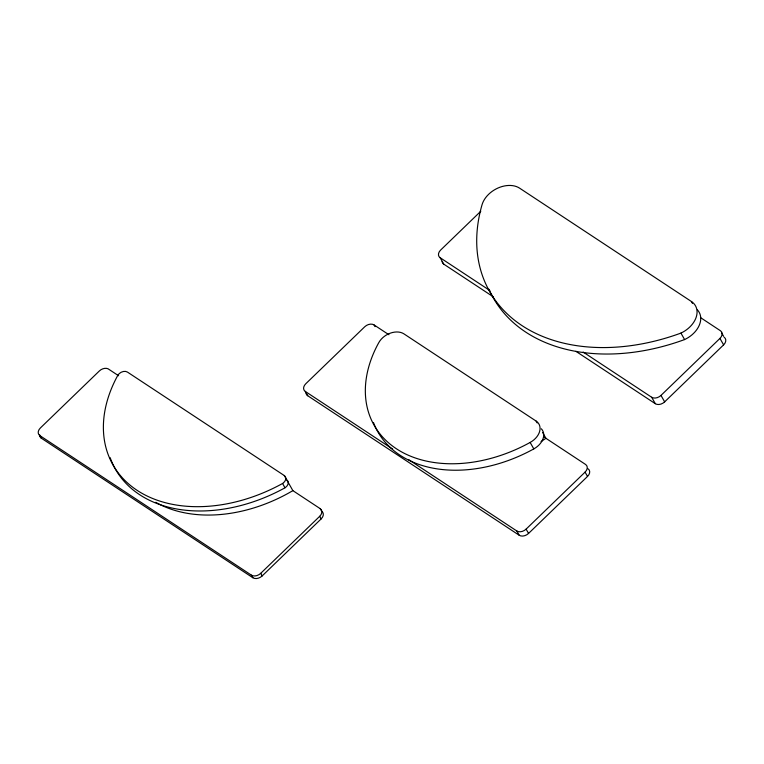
<?xml version="1.0" encoding="UTF-8"?>
<svg xmlns="http://www.w3.org/2000/svg" width="764" height="764" viewBox="0 0 764 764"><rect width="100%" height="100%" fill="white"/><g stroke="black" fill="none" stroke-linecap="round" stroke-linejoin="round"><path stroke-width="1.15" d="M480.804 211.236L440.637 250.057A7.038 5.004 -29.6 0 0 440.131 257.716L443.798 264.172L493.458 296.929M118.64 375.764L108.049 368.783A7.038 5.004 -29.6 0 0 99.349 370.97L40.387 427.964A7.038 5.004 -29.6 0 0 39.881 435.623L251.413 575.158A7.038 5.004 -29.6 0 0 260.734 573.315L319.696 516.321A7.038 5.004 -29.6 0 0 320.202 508.662L292.879 490.641L286.767 479.878A6.332 4.508 -29.6 0 1 285.65 487.346L283.797 488.454A140.614 99.95 -29.6 0 1 111.363 460.807M39.881 435.623L41.342 438.202L252.874 577.746A7.038 5.004 -29.6 0 0 262.195 575.903L321.157 518.899A7.038 5.004 -29.6 0 0 321.663 511.25L320.202 508.662M583.142 352.051L651.663 397.251A7.038 5.004 -29.6 0 0 660.984 395.408L719.946 338.414A7.038 5.004 -29.6 0 0 720.452 330.755L700.626 317.671M408.549 459.556L516.798 530.97A7.038 5.004 -29.6 0 0 526.109 529.127L585.081 472.123A7.038 5.004 -29.6 0 0 585.587 464.464L543.93 436.989M306.039 392.982A7.038 5.004 -29.6 0 0 307.711 395.733L519.243 535.268A7.038 5.004 -29.6 0 0 528.564 533.425L587.526 476.43A7.038 5.004 -29.6 0 0 588.032 468.771M575.884 351.306L655.331 403.707A7.038 5.004 -29.6 0 0 664.651 401.864L723.613 344.87A7.038 5.004 -29.6 0 0 724.119 337.211M282.556 483.488L283.205 483.039A6.332 4.508 -29.6 0 0 284.313 475.571L127.445 372.087A6.313 4.489 -29.6 0 0 117.78 375.411L117.436 376.022A140.614 99.95 -29.6 0 0 137.081 490.326A140.614 99.95 -29.6 0 0 281.353 484.147L282.556 483.488L285.001 487.795M536.137 421.088A16.378 11.641 -29.6 0 1 530.14 442.442L527.962 443.626A129.345 91.938 -29.6 0 1 396.335 448.726A129.345 91.938 -29.6 0 1 377.75 344.545L378.81 342.616A16.378 11.641 -29.6 0 1 403.936 333.868L536.137 421.088L537.188 422.931M541.313 428.776A16.378 11.641 -29.6 0 1 533.807 448.898L531.629 450.082A129.345 91.938 -29.6 0 1 373.472 422.502M692.499 303.375L691.449 301.532L519.587 188.154A23.35 16.598 -29.6 0 0 498.08 187.982A23.35 16.598 -29.6 0 0 482.074 204.637L481.778 205.659A188.947 134.302 -29.6 0 0 680.934 333.094L684.601 339.56A23.474 16.684 -29.6 0 0 697.36 309.85M440.131 257.716L489.791 290.473M307.711 395.733L305.266 391.426A7.038 5.004 -29.6 0 1 305.772 383.767L364.734 326.772A7.038 5.004 -29.6 0 1 374.054 324.929L388.924 334.737M305.266 391.426L392.658 449.079M721.502 332.598L723.604 336.294M719.946 338.414L723.613 344.87M660.984 395.408L664.651 401.864M651.663 397.251L655.331 403.707M585.081 472.123L587.526 476.43M542.583 432.434L545.926 438.307A108.221 76.925 -29.6 0 1 541.074 441.535M530.14 442.442L533.807 448.898M526.109 529.127L528.564 533.425M516.798 530.97L519.243 535.268M374.054 324.929L375.028 326.648M319.696 516.321L321.157 518.899M284.313 475.571L286.271 479.018M260.734 573.315L262.195 575.903M251.413 575.158L252.874 577.746M443.798 264.172A7.038 5.004 -29.6 0 1 442.136 261.422M684.601 339.56A188.947 134.302 -29.6 0 1 488.922 289.241M691.449 301.532A23.474 16.684 -29.6 0 1 680.934 333.094M41.342 438.202A7.038 5.004 -29.6 0 1 39.671 434.754M292.87 490.631A132.153 93.934 -29.6 0 1 155.789 502.301M111.047 460.033A140.614 99.95 -29.6 0 1 110.169 457.684"/></g></svg>
